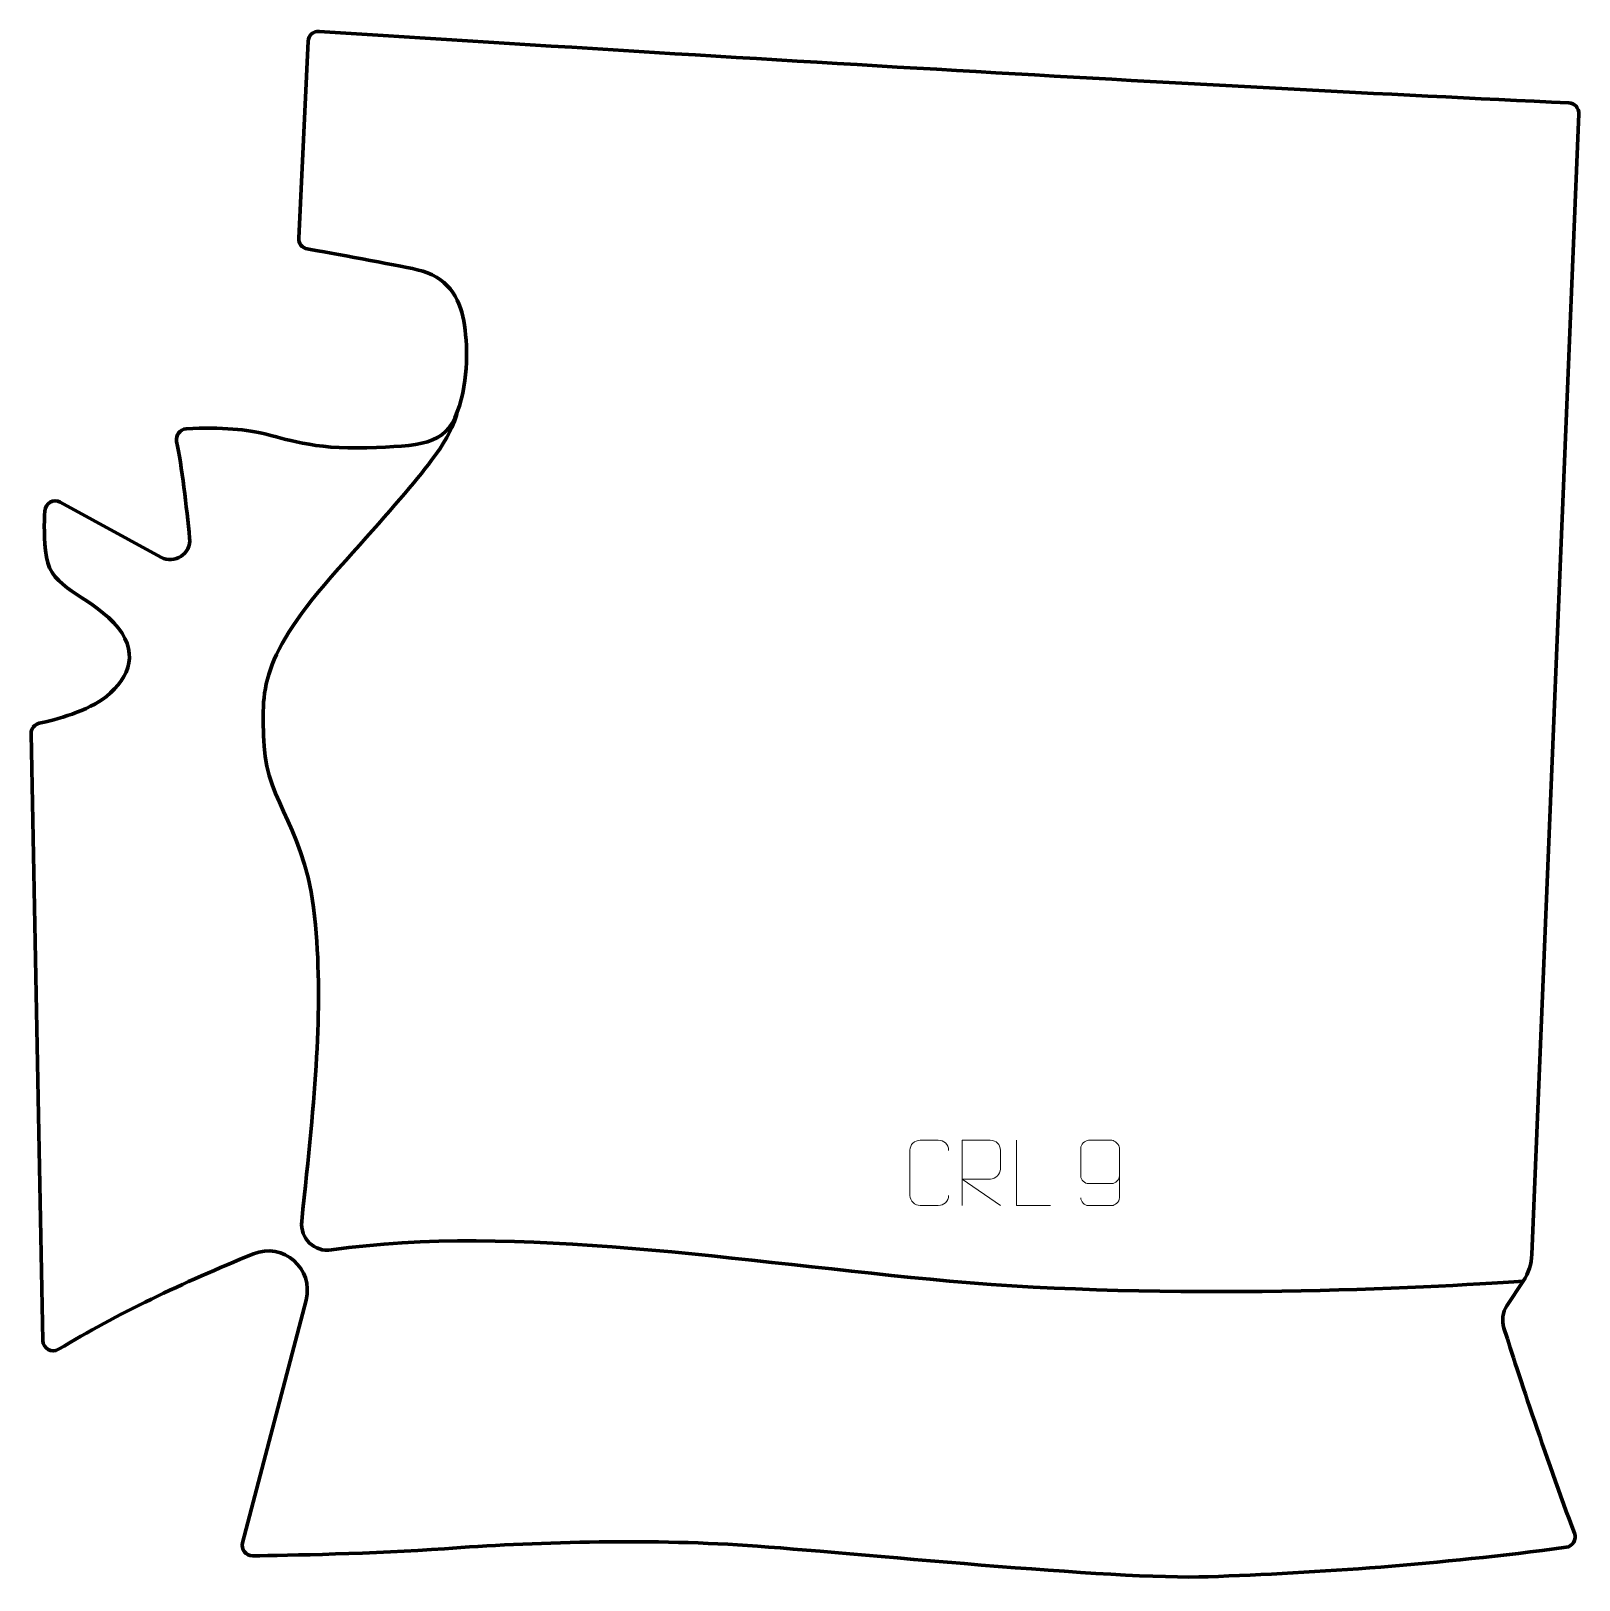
# Model space of a CAD drawing. Header units: millimetres. Extents: x -297 to 297, y -297 to 296.
import ezdxf

# ---------------------------------------------------------------- set-up
doc = ezdxf.new("R2010")
doc.units = ezdxf.units.MM
doc.header["$MEASUREMENT"] = 0
for name, color, linetype in [('layer 1', 7, 'Continuous'), ('layer 2', 7, 'Continuous'), ('layer 3', 7, 'Continuous')]:
    doc.layers.add(name, color=color, linetype=linetype)

msp = doc.modelspace()

# ---------------------------------------------------------------- linework, layer by layer
at = {"layer": 'layer 1', "color": 250, "lineweight": 9}
for points, knots in [([(55.0675, -149.8589), (54.9277, -152.1823), (53.2505, -153.6619), (51.1028, -153.6727), (51.1028, -153.6727), (48.7709, -153.6723), (46.439, -153.6723), (44.1075, -153.6727), (44.1075, -153.6727), (42.1825, -153.7781), (40.2104, -151.8936), (40.2216, -149.8763), (40.2216, -149.8763), (40.222, -144.1062), (40.222, -138.3365), (40.2216, -132.5672), (40.2216, -132.5672), (40.2258, -130.4291), (41.9725, -128.7099), (44.1249, -128.7234), (44.1249, -128.7234), (46.4506, -128.7234), (48.7767, -128.7234), (51.1028, -128.7234), (51.1028, -128.7234), (53.0494, -128.6879), (55.0408, -130.1794), (55.0675, -132.617)], [0, 0, 0, 0, 0.125, 0.125, 0.125, 0.125, 0.25, 0.25, 0.25, 0.25, 0.375, 0.375, 0.375, 0.375, 0.5, 0.5, 0.5, 0.5, 0.625, 0.625, 0.625, 0.625, 0.75, 0.75, 0.75, 0.75, 1, 1, 1, 1]), ([(60.2219, -153.6984), (60.2219, -153.6984), (60.2219, -128.7449), (60.2219, -128.7449), (60.2219, -128.7449), (63.8167, -128.7449), (67.4122, -128.7449), (71.0074, -128.7449), (71.0074, -128.7449), (73.3327, -128.7826), (74.89, -130.2726), (74.8859, -132.639), (74.8859, -132.639), (74.8855, -134.6745), (74.8855, -137.7339), (74.8859, -139.7699), (74.8859, -139.7699), (74.8794, -141.6454), (73.0671, -143.5872), (71.0576, -143.6063), (71.0576, -143.6063), (71.0576, -143.6063), (60.2219, -143.6063), (60.2219, -143.6063), (60.2219, -143.6063), (60.2219, -143.6063), (74.8766, -153.6984), (74.8766, -153.6984)], [0, 0, 0, 0, 0.125, 0.125, 0.125, 0.125, 0.25, 0.25, 0.25, 0.25, 0.375, 0.375, 0.375, 0.375, 0.5, 0.5, 0.5, 0.5, 0.625, 0.625, 0.625, 0.625, 0.75, 0.75, 0.75, 0.75, 1, 1, 1, 1]), ([(94.0285, -153.6985), (94.0285, -153.6985), (81.0794, -153.6985), (81.0794, -153.6985), (81.0794, -153.6985), (81.0794, -153.6985), (81.0794, -128.7449), (81.0794, -128.7449)], [0, 0, 0, 0, 0.33333333, 0.33333333, 0.33333333, 0.33333333, 1, 1, 1, 1]), ([(105.6495, -150.7624), (105.6736, -152.1019), (107.0298, -153.7552), (108.6017, -153.7208), (108.6017, -153.7208), (111.5865, -153.7205), (114.5717, -153.7205), (117.5571, -153.7208), (117.5571, -153.7208), (118.7762, -153.7358), (120.5044, -152.2982), (120.5094, -150.7624), (120.5094, -150.7624), (120.5091, -144.402), (120.5091, -138.0412), (120.5094, -131.6804), (120.5094, -131.6804), (120.5047, -130.5175), (118.7762, -128.7464), (117.5571, -128.722), (117.5571, -128.722), (114.5717, -128.7223), (111.5865, -128.7223), (108.6017, -128.722), (108.6017, -128.722), (107.3236, -128.7658), (105.6539, -130.3803), (105.6495, -131.6804), (105.6495, -131.6804), (105.6495, -135.2638), (105.6495, -138.8468), (105.6495, -142.4296), (105.6495, -142.4296), (105.688, -143.9078), (107.2707, -145.3407), (108.6017, -145.3386), (108.6017, -145.3386), (111.5865, -145.3389), (114.5717, -145.3389), (117.5571, -145.3386), (117.5571, -145.3386), (118.8866, -145.3436), (120.5296, -143.8364), (120.4879, -142.4078)], [0, 0, 0, 0, 0.08333333, 0.08333333, 0.08333333, 0.08333333, 0.16666667, 0.16666667, 0.16666667, 0.16666667, 0.25, 0.25, 0.25, 0.25, 0.33333333, 0.33333333, 0.33333333, 0.33333333, 0.41666667, 0.41666667, 0.41666667, 0.41666667, 0.5, 0.5, 0.5, 0.5, 0.58333333, 0.58333333, 0.58333333, 0.58333333, 0.66666667, 0.66666667, 0.66666667, 0.66666667, 0.75, 0.75, 0.75, 0.75, 0.83333333, 0.83333333, 0.83333333, 0.83333333, 1, 1, 1, 1])]:
    msp.add_open_spline(points, degree=3, knots=knots, dxfattribs=at)
at = {"layer": 'layer 2', "color": 230, "lineweight": 200}
msp.add_open_spline([(-292.0088, -205.4502), (-292.0088, -205.4502), (-296.5008, 26.987), (-296.5008, 26.987), (-296.5008, 26.987), (-296.5379, 28.8948), (-295.223, 30.5606), (-293.36, 30.9726), (-293.36, 30.9726), (-287.3539, 32.2998), (-274.4042, 35.6706), (-267.6376, 41.2702), (-267.6376, 41.2702), (-258.64, 48.7167), (-254.6066, 58.6449), (-264.845, 69.5041), (-264.845, 69.5041), (-275.0837, 80.3633), (-288.7355, 82.5354), (-290.5971, 94.6356), (-290.5971, 94.6356), (-291.6193, 101.2802), (-291.5189, 107.8313), (-291.2205, 112.3878), (-291.2205, 112.3878), (-291.0296, 115.3056), (-287.8722, 117.0353), (-285.3068, 115.6323), (-285.3068, 115.6323), (-285.3068, 115.6323), (-246.819, 94.581), (-246.819, 94.581), (-246.819, 94.581), (-241.5236, 91.6843), (-235.1503, 95.907), (-235.7528, 101.9131), (-235.7528, 101.9131), (-236.9315, 113.6574), (-238.7712, 129.8718), (-240.7207, 138.9131), (-240.7207, 138.9131), (-241.234, 141.2954), (-239.5085, 143.5811), (-237.0767, 143.7381), (-237.0767, 143.7381), (-223.5661, 144.6101), (-213.0378, 143.3528), (-206.9034, 141.8609), (-206.9034, 141.8609), (-200.0591, 140.1962), (-188.2203, 135.7565), (-167.8724, 136.4962), (-167.8724, 136.4962), (-147.5242, 137.2364), (-137.7907, 137.351), (-133.1981, 150.2101), (-133.1981, 150.2101), (-128.6057, 163.0692), (-129.2178, 176.2342), (-130.7488, 185.1133), (-130.7488, 185.1133), (-132.2796, 193.9919), (-137.1783, 202.2586), (-148.5067, 204.7079), (-148.5067, 204.7079), (-157.6373, 206.6821), (-181.6847, 211.0431), (-190.6717, 212.661), (-190.6717, 212.661), (-192.6494, 213.0168), (-194.0535, 214.7833), (-193.9571, 216.7906), (-193.9571, 216.7906), (-193.9571, 216.7906), (-190.3401, 292.1898), (-190.3401, 292.1898), (-190.3401, 292.1898), (-190.2329, 294.4225), (-188.3148, 296.1341), (-186.0842, 295.9913), (-186.0842, 295.9913), (-11.7859, 284.8058), (151.1474, 275.2021), (292.6885, 268.5762), (292.6885, 268.5762), (294.8877, 268.4732), (296.5878, 266.6144), (296.4974, 264.4149), (296.4974, 264.4149), (296.4974, 264.4149), (278.5199, -172.4369), (278.5199, -172.4369), (278.5199, -172.4369), (278.37, -176.0772), (277.2291, -179.6078), (275.22, -182.6473), (275.22, -182.6473), (275.22, -182.6473), (268.985, -192.0796), (268.985, -192.0796), (268.985, -192.0796), (267.315, -194.6058), (266.8796, -197.7526), (267.8, -200.6376), (267.8, -200.6376), (271.8587, -213.3612), (283.7643, -250.1556), (294.8464, -279.2273), (294.8464, -279.2273), (295.7661, -281.6396), (294.1942, -284.2752), (291.6355, -284.6174), (291.6355, -284.6174), (242.4466, -291.1978), (197.0893, -294.4165), (154.4494, -295.8975), (154.4494, -295.8975), (118.3859, -297.1495), (17.6832, -286.6392), (-22.0595, -283.9355), (-22.0595, -283.9355), (-61.7798, -281.2329), (-105.0307, -282.7106), (-138.0969, -285.16), (-138.0969, -285.16), (-164.3887, -287.1077), (-198.6166, -287.7), (-211.5378, -287.8609), (-211.5378, -287.8609), (-214.1794, -287.894), (-216.125, -285.4034), (-215.4565, -282.8475), (-215.4565, -282.8475), (-215.4565, -282.8475), (-191.1543, -189.9142), (-191.1543, -189.9142), (-191.1543, -189.9142), (-188.0277, -177.9565), (-199.8958, -167.559), (-211.3389, -172.2309), (-211.3389, -172.2309), (-238.3743, -183.2686), (-263.6338, -195.2465), (-285.9323, -208.791), (-285.9323, -208.791), (-288.57, -210.3933), (-291.9493, -208.5356), (-292.0088, -205.4502)], degree=3, knots=[0, 0, 0, 0, 0.02631579, 0.02631579, 0.02631579, 0.02631579, 0.05263158, 0.05263158, 0.05263158, 0.05263158, 0.07894737, 0.07894737, 0.07894737, 0.07894737, 0.10526316, 0.10526316, 0.10526316, 0.10526316, 0.13157895, 0.13157895, 0.13157895, 0.13157895, 0.15789474, 0.15789474, 0.15789474, 0.15789474, 0.18421053, 0.18421053, 0.18421053, 0.18421053, 0.21052632, 0.21052632, 0.21052632, 0.21052632, 0.23684211, 0.23684211, 0.23684211, 0.23684211, 0.26315789, 0.26315789, 0.26315789, 0.26315789, 0.28947368, 0.28947368, 0.28947368, 0.28947368, 0.31578947, 0.31578947, 0.31578947, 0.31578947, 0.34210526, 0.34210526, 0.34210526, 0.34210526, 0.36842105, 0.36842105, 0.36842105, 0.36842105, 0.39473684, 0.39473684, 0.39473684, 0.39473684, 0.42105263, 0.42105263, 0.42105263, 0.42105263, 0.44736842, 0.44736842, 0.44736842, 0.44736842, 0.47368421, 0.47368421, 0.47368421, 0.47368421, 0.5, 0.5, 0.5, 0.5, 0.52631579, 0.52631579, 0.52631579, 0.52631579, 0.55263158, 0.55263158, 0.55263158, 0.55263158, 0.57894737, 0.57894737, 0.57894737, 0.57894737, 0.60526316, 0.60526316, 0.60526316, 0.60526316, 0.63157895, 0.63157895, 0.63157895, 0.63157895, 0.65789474, 0.65789474, 0.65789474, 0.65789474, 0.68421053, 0.68421053, 0.68421053, 0.68421053, 0.71052632, 0.71052632, 0.71052632, 0.71052632, 0.73684211, 0.73684211, 0.73684211, 0.73684211, 0.76315789, 0.76315789, 0.76315789, 0.76315789, 0.78947368, 0.78947368, 0.78947368, 0.78947368, 0.81578947, 0.81578947, 0.81578947, 0.81578947, 0.84210526, 0.84210526, 0.84210526, 0.84210526, 0.86842105, 0.86842105, 0.86842105, 0.86842105, 0.89473684, 0.89473684, 0.89473684, 0.89473684, 0.92105263, 0.92105263, 0.92105263, 0.92105263, 0.94736842, 0.94736842, 0.94736842, 0.94736842, 1, 1, 1, 1], dxfattribs=at)
at = {"layer": 'layer 3', "color": 142, "lineweight": 200}
msp.add_open_spline([(275.2199, -182.6475), (237.9948, -185.3586), (139.2029, -190.2103), (55.4277, -182.6475), (55.4277, -182.6475), (-23.4594, -175.5256), (-111.3572, -160.3932), (-181.3973, -170.7454), (-181.3973, -170.7454), (-187.8655, -171.7015), (-193.4983, -166.3057), (-192.8107, -159.8033), (-192.8107, -159.8033), (-187.4774, -109.3674), (-184.6344, -80.2145), (-187.5064, -46.2297), (-187.5064, -46.2297), (-190.6196, -9.3916), (-206.1849, 0.4664), (-207.2224, 22.2579), (-207.2224, 22.2579), (-208.2603, 44.0493), (-209.2981, 55.9827), (-178.6862, 90.2265), (-178.6862, 90.2265), (-148.0743, 124.4703), (-136.1585, 137.8293), (-133.198, 150.21)], degree=3, knots=[0, 0, 0, 0, 0.125, 0.125, 0.125, 0.125, 0.25, 0.25, 0.25, 0.25, 0.375, 0.375, 0.375, 0.375, 0.5, 0.5, 0.5, 0.5, 0.625, 0.625, 0.625, 0.625, 0.75, 0.75, 0.75, 0.75, 1, 1, 1, 1], dxfattribs=at)

doc.saveas('drawing.dxf')
